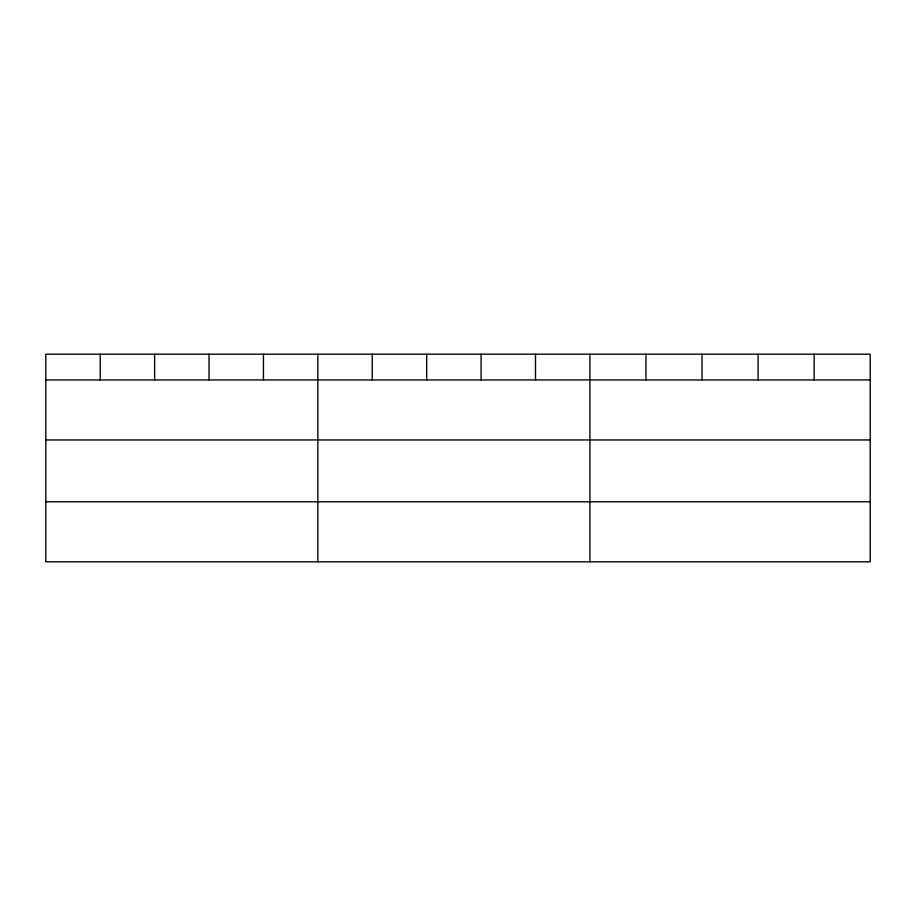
<?xml version="1.0" encoding="UTF-8"?>
<svg xmlns="http://www.w3.org/2000/svg" width="916" height="916" viewBox="0 0 916 916"><rect width="100%" height="100%" fill="white"/><g stroke="black" fill="none" stroke-linecap="round" stroke-linejoin="round"><path stroke-width="1.37" d="M870.2 379.922L870.2 561.817L45.8 561.817L45.8 354.183L870.2 354.183L870.2 379.922L45.8 379.922M45.8 439.955L870.2 439.955M45.8 501.796L870.2 501.796M814.141 354.183L814.141 379.922M758.082 354.183L758.082 379.922M702.022 354.183L702.022 379.922M645.963 354.183L645.963 379.922M589.904 354.183L589.904 561.817M535.494 354.183L535.494 379.922M481.083 354.183L481.083 379.922M426.673 354.183L426.673 379.922M372.262 354.183L372.262 379.922M317.852 354.183L317.852 561.817M263.442 354.183L263.442 379.922M209.031 354.183L209.031 379.922M154.621 354.183L154.621 379.922M100.21 354.183L100.21 379.922"/></g></svg>
